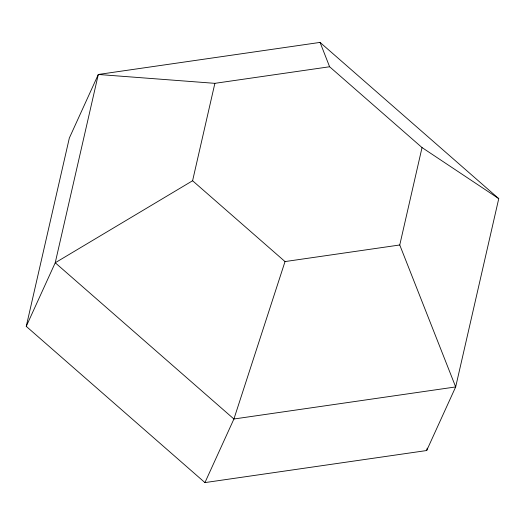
<?xml version="1.0" encoding="UTF-8"?>
<svg xmlns="http://www.w3.org/2000/svg" width="525" height="525" viewBox="0 0 525 525"><rect width="100%" height="100%" fill="white"/><g stroke="black" fill="none" stroke-linecap="round" stroke-linejoin="round"><path stroke-width="0.79" d="M26.25 326.366L69.326 138.068L98.306 74.471L320.066 42.407L498.75 198.634L455.674 386.932L426.694 450.529L204.934 482.593L26.25 326.366L55.23 262.769L98.306 74.471L214.876 83.337L329.602 66.754L422.034 147.571L498.75 198.634M422.034 147.571L399.755 244.985L455.674 386.932L233.914 419.002L55.23 262.769L192.59 180.751L214.876 83.337M426.694 450.529L427.238 448.133M399.755 244.985L285.029 261.575L233.914 419.002L204.934 482.593M192.59 180.751L285.029 261.575M320.066 42.407L329.602 66.754"/></g></svg>
